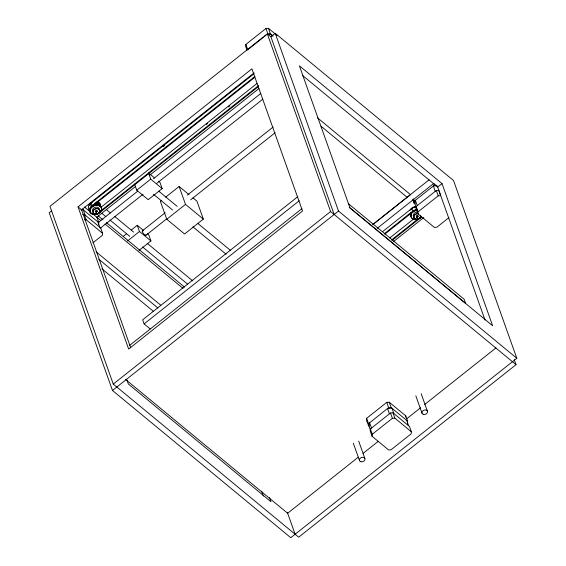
<?xml version="1.0" encoding="UTF-8"?>
<svg xmlns="http://www.w3.org/2000/svg" width="566" height="566" viewBox="0 0 566 566"><rect width="100%" height="100%" fill="white"/><g stroke="black" fill="none" stroke-linecap="round" stroke-linejoin="round"><path stroke-width="0.85" d="M277.036 35.417L268.447 28.3L265.978 28.456L245.87 44.41L245.63 46.419L246.967 50.211M407.393 423.205L407.64 421.203L405.765 415.89L389.245 402.2L386.769 402.348L366.669 418.309L366.421 420.312L370.532 430.16M368.296 425.625L368.537 423.623L366.669 418.309M369.188 426.368L369.626 422.76L371.501 428.073M370.412 428.936L370.171 430.938L372.046 436.252L388.566 449.942L391.042 449.786L411.142 433.832L411.383 431.83L409.508 426.516L392.995 412.819L390.519 412.975L370.412 428.936L372.287 434.242L372.046 436.252M405.603 417.227L405.765 415.89M98.583 224.652L98.824 222.657L96.928 217.323M82.579 214.472L84.228 214.365L100.72 227.985L102.623 233.319L102.375 235.315L92.994 242.764M416.314 207.672L414.956 203.859L414.064 203.123L414.312 201.128L413.498 198.843M414.956 203.859L415.394 200.265L417.298 205.592M417.864 213.785L418.111 211.79L438.211 195.829L440.688 195.673L438.784 190.339L436.315 190.501L416.208 206.456L415.968 208.458L417.864 213.785L434.355 227.405L436.832 227.249L448.888 217.669M97.642 205.522L96.376 202.395M90.786 209.236L90.793 208.691M98.505 205.133C98.3 202.373 96.326 201.659 97.968 204.934M97.734 202.946L98.809 203.371L99.184 204.977M412.932 212.066L412.656 212.575M92.131 206.951L92.591 206.59M89.294 210.12A6.481 4.917 -19.4 0 1 90.022 203.909L90.68 203.385L91.621 206.038L90.963 206.569A6.481 4.917 -19.4 0 0 89.838 212.25A6.481 4.917 -19.4 0 0 95.817 214.351M382.666 231.586L412.303 208.055A6.481 4.882 -19.8 0 1 415.43 206.845M384.314 233.708L413.265 210.729A6.481 4.882 -19.8 0 1 416.392 209.519M420.566 217.769L421.231 217.245M334.166 214.493L270.881 36.762L267.315 33.819L49.971 206.349L113.264 384.081L298.685 537.191L516.029 364.66L514.253 359.679M263.317 37.363L247.745 49.723L245.87 44.41M264.69 36.266L266.07 35.177M51.676 210.771L49.192 212.745L112.478 390.476L290.775 537.7L516.808 358.271L453.522 180.533L275.225 33.309L270.881 36.762M78.037 206.866L251.905 68.847L302.534 211.033L128.666 349.052L78.037 206.866L81.603 209.816L130.753 347.842M81.603 209.816L254.092 72.887M254.771 77.372L91.805 206.739L91.289 206.307L90.355 203.654L254.007 73.736M163.376 146.523L164.756 145.427M91.289 206.307L254.948 76.396M100.897 207.368L256.957 83.485M206.371 124.478L207.75 123.381M228.473 106.932L229.853 105.835M100.458 211.125L258.584 85.593M99.588 212.646L258.407 86.57M96.821 217.203L135.458 186.532M149.948 175.028L258.959 88.494M158.614 181.269L159.959 182.386L162.173 188.605L148.207 199.692L136.753 190.233L150.719 179.146L148.504 172.927L154.568 177.936M98.824 222.049L137.588 191.28M153.506 178.644L260.792 93.475M100.168 228.296L143.078 194.23M156.924 183.235L262.822 99.17M161.72 200.293L160.376 201.362L166.758 219.268L184.587 233.984L203.335 219.106L196.961 201.199L192.999 197.923M165.739 197.11L179.132 186.476L189.037 194.654M123.296 236.355L126.621 233.716M131.277 230.022L137.255 225.275L143.325 230.277M127.506 240.996L139.477 231.494L137.255 225.275M142.384 230.815L165.215 212.696M187.346 195.121L273.116 127.032M145.802 235.406L166.553 218.936M190.763 199.72L275.154 132.727M166.758 219.268L185.506 204.383L179.132 186.476M138.96 250.455L150.931 240.953L148.716 234.734L147.365 233.617M297.794 196.664L142.674 319.804L144.125 323.894L150.252 328.945M144.125 323.894L299.244 200.753M129.55 345.458L301.897 208.642M113.264 384.081L330.601 211.55L267.315 33.819M112.478 390.476L338.51 211.047L275.225 33.309M373.065 224.299L429.127 179.79M372.732 224.624L410.683 194.499M377.168 228.346L433.931 183.285M414.312 201.128L434.412 185.167L436.061 185.061M485.048 320.073L437.674 187.035L442.018 183.589L299.386 65.805L350.014 207.991L492.646 325.775L442.018 183.589M384.83 234.133L413.138 211.656L411.666 208.557M389.733 237.975L413.902 218.787M392.075 239.552L418.316 218.724M391.898 240.522L420.899 217.5M393.363 241.682L423.821 217.507M368.537 423.623L388.644 407.662L391.12 407.513L407.64 421.203M372.287 434.242L392.394 418.288L394.87 418.132L411.383 431.83M358.25 457.222L287.648 513.27L125.687 379.531M363.096 453.38L378.321 441.289M406.699 418.762L420.545 407.775M424.698 404.478L495.993 347.878M100.125 206.477L99.524 204.163L98.866 203.696M93.758 205.911L93.291 206.335L92.774 204.878M411.199 214.45L410.654 213.608M99.743 205.203L99.354 204.291M414.963 210.821L415.649 210.757M94.755 205.543L94.487 205.798L93.97 204.34M99.821 206.215L99.821 205.706M437.037 185.79L433.33 186.03L435.226 191.365M81.002 209.915L83.223 209.774L85.119 215.101M84.483 219.806L86.131 219.7L102.623 233.319M273.222 36.019L270.322 33.613L267.845 33.762L265.978 28.456M267.506 34.583L271.213 34.349L272.02 36.627M96.609 202.607L97.196 202.748M302.506 75.427L437.674 187.035M317.554 117.877L410.612 194.718M321.028 126.218L407.449 197.584M348.507 203.767L464.127 299.244L465.577 303.326L349.279 207.298M338.51 211.047L516.808 358.271M330.601 211.55L516.029 364.66M185.506 204.383L203.335 219.106M150.719 179.146L162.173 188.605M158.735 191.152L177.073 206.293M198.121 223.676L230.716 250.589M153.506 194.287L172.524 209.986M192.893 226.81L226.167 254.283M139.477 231.494L150.931 240.953M106.38 209.611L110.462 212.979M114.544 216.354L133.597 232.088M147.21 243.323L192.801 280.969M101.823 213.297L105.906 216.672M109.995 220.04L129.727 236.34M142.653 247.017L187.572 284.104M98.272 215.894L103.026 219.82M106.422 222.622L184.53 287.125M84.391 206.972L90.327 211.875M92.966 214.054L100.897 220.57M104.972 223.938L183.08 288.434M82.332 209.038L98.824 222.657M96.05 251.764L160.694 305.145M98.753 259.178L157.843 307.968M101.88 268.793L153.499 311.42M90.355 203.654L90.871 204.078M412.628 211.238L413.116 211.677L413.696 211.217A5.646 4.252 -19.8 0 1 416.42 210.163M91.621 206.038L92.109 206.484L91.558 206.923A5.646 4.28 -19.4 0 0 90.319 211.373M410.69 213.375L411.213 214.847M410.477 212.915L411.291 215.342M410.47 213.389L411.241 215.639M411.234 215.865L410.364 213.446M433.874 183.646L434.412 185.167M436.315 190.501L438.211 195.829M416.208 206.456L418.111 211.79M412.713 199.317L414.064 203.123M421.21 393.759L427.408 411.171M415.84 395.846L422.038 413.258M358.674 441.105L364.879 458.517M353.304 443.192L359.509 460.604M287.436 512.654L295.119 534.247M269.487 497.599L270.965 501.752L128.326 383.974L126.848 379.814M261.584 491.069L263.36 496.057M134.538 184.014L136.753 190.233M97.932 221.922L99.828 227.249M84.228 214.365L86.131 219.7M268.447 28.3L270.322 33.613M406.742 420.46L408.617 425.773M393.886 413.562L392.012 408.249L387.554 408.525L389.429 413.838M389.245 402.2L391.12 407.513M392.995 412.819L394.87 418.132M386.769 402.348L388.644 407.662M390.519 412.975L392.394 418.288M99.8 204.68L100.458 206.576M99.524 204.163L100.295 206.349M99.241 203.788L100.097 206.187M99.043 203.88L99.814 206.066M98.809 203.371L99.581 205.557M98.399 203.081L99.432 205.996M98.229 203.208L99 205.394M97.826 202.784L98.597 204.97M97.331 202.593L98.357 205.508M96.659 202.437L97.685 205.352M96.347 203.095L97.119 205.281M96.255 203.265L97.027 205.451M95.619 203.088L96.39 205.274M95.626 203.258L96.397 205.437M95.024 203.137L95.796 205.324M94.989 203.307L95.76 205.493M94.536 204.008L95.053 205.458M145.879 234.586A2.88 0.778 51.6 0 1 144.882 235.01A2.88 0.778 51.6 0 1 142.448 231.968A2.88 0.778 51.6 0 1 143.021 231.013M98.951 213.156A6.481 4.917 -19.4 0 1 97.451 213.906M89.067 205.416A6.035 4.578 -19.4 0 1 92.145 202.359M98.017 201.998A6.035 4.578 -19.4 0 1 100.401 204.715M93.178 212.073A3.566 2.71 -19.4 0 1 94.855 207.425A3.566 2.71 -19.4 0 1 99.333 209.724M96.786 201.977A6.035 4.578 -19.4 0 1 100.578 206.293M89.916 204.595A6.035 4.578 -19.4 0 1 90.97 203.555M101.257 210.453A6.035 4.578 -19.4 0 1 100.536 211.634M95.166 214.323A6.035 4.578 -19.4 0 1 93.666 214.252M92.308 213.87A6.035 4.578 -19.4 0 1 92.626 206.024A6.035 4.578 -19.4 0 1 101.555 207.991M409.89 210.453A6.035 4.549 -19.8 0 1 415.975 206.576M420.517 215.54A3.403 2.561 -19.8 0 1 417.199 219.077A3.403 2.561 -19.8 0 1 413.979 216.424A3.403 2.561 -19.8 0 1 418.416 213.814M421.493 217.004A6.035 4.549 -19.8 0 1 411.708 218.158A6.035 4.549 -19.8 0 1 415.762 210.51M414.022 217.111A3.566 2.688 -19.8 0 1 413.647 214.118A3.566 2.688 -19.8 0 1 417.057 212.179M410.973 215.285A6.035 4.549 -19.8 0 1 410.159 214.365M410.746 209.639A6.035 4.549 -19.8 0 1 416.109 206.944M420.312 217.677A6.035 4.549 -19.8 0 1 419.003 218.504M413.145 218.893A6.035 4.549 -19.8 0 1 411.072 213.757A6.035 4.549 -19.8 0 1 417.163 209.88M420.623 215.349A3.566 2.688 -19.8 0 1 417.453 219.007A3.566 2.688 -19.8 0 1 413.711 216.764A3.566 2.688 -19.8 0 1 417.531 213.502M423.418 414.376A2.88 2.179 -19.6 0 0 427.535 411.723A2.88 2.179 -19.6 0 0 423.227 410.534A2.88 2.179 -19.6 0 0 423.418 414.376M360.882 461.722A2.88 2.179 -19.6 0 0 364.999 459.076A2.88 2.179 -19.6 0 0 360.691 457.887A2.88 2.179 -19.6 0 0 360.882 461.722M95.215 214.033A3.403 2.582 -19.4 0 0 99.658 210.502A3.403 2.582 -19.4 0 0 94.274 209.646A3.403 2.582 -19.4 0 0 95.215 214.033M96.064 212.116A0.934 0.708 -19.4 0 0 97.281 211.153A0.934 0.708 -19.4 0 0 95.803 210.913A0.934 0.708 -19.4 0 0 96.064 212.116M95.109 214.019A3.566 2.71 -19.4 0 0 99.765 210.311A3.566 2.71 -19.4 0 0 94.119 209.413A3.566 2.71 -19.4 0 0 95.109 214.019M96.064 211.939A0.821 0.623 -19.4 0 0 97.14 211.083A0.821 0.623 -19.4 0 0 95.838 210.877A0.821 0.623 -19.4 0 0 96.064 211.939M93.793 214.62A6.035 4.578 -19.4 0 0 101.682 208.359A6.035 4.578 -19.4 0 0 92.124 206.838A6.035 4.578 -19.4 0 0 93.793 214.62M416.923 217.16A0.934 0.7 -19.8 0 0 418.14 216.198A0.934 0.7 -19.8 0 0 416.661 215.964A0.934 0.7 -19.8 0 0 416.923 217.16M416.923 216.983A0.821 0.623 -19.8 0 0 417.998 216.127A0.821 0.623 -19.8 0 0 416.696 215.929A0.821 0.623 -19.8 0 0 416.923 216.983"/></g></svg>
